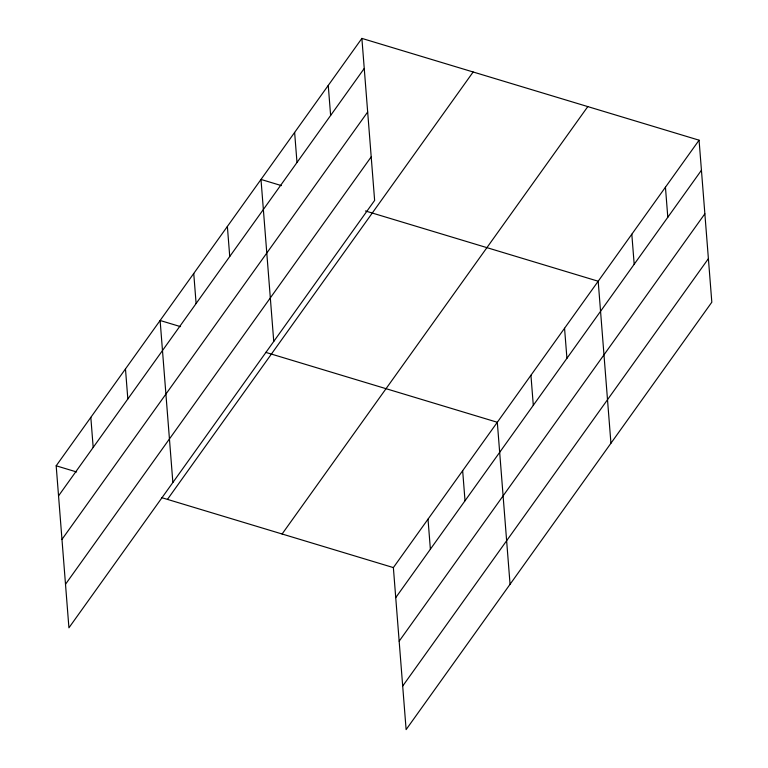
<?xml version="1.0" encoding="UTF-8"?>
<svg xmlns="http://www.w3.org/2000/svg" width="768" height="768" viewBox="0 0 768 768"><rect width="100%" height="100%" fill="white"/><g stroke="black" fill="none" stroke-linecap="round" stroke-linejoin="round"><path stroke-width="1.15" d="M361.882 38.4L374.63 200.41L68.928 627.811L56.179 465.802L361.882 38.4L699.072 140.189L711.821 302.198L406.118 729.6L393.37 567.59L699.072 140.189M58.55 495.859L364.243 68.458M61.968 539.405L367.67 112.003M65.501 584.266L371.203 156.864M167.453 499.392L473.155 71.99M282.096 534L587.798 106.598M395.731 597.648L701.434 170.256M399.158 641.194L704.861 213.792M402.691 686.054L708.394 258.662M281.434 185.616L260.995 179.443L273.754 341.453M365.462 210.979L598.186 281.232L610.934 443.242M180.557 326.65L160.118 320.486L172.867 482.496M265.709 352.358L497.309 422.275L510.058 584.285M56.179 465.802L76.618 471.965M161.779 497.674L393.37 567.59M665.443 187.21L667.805 217.267M631.814 234.221L634.186 264.278M564.557 328.253L566.928 358.31M530.938 375.264L533.299 405.322M462.662 470.717L465.024 500.774M428.016 519.149L430.378 549.216M328.253 85.411L330.624 115.469M294.624 132.432L296.995 162.49M227.376 226.454L229.738 256.512M193.747 273.466L196.109 303.533M125.472 368.918L127.834 398.986M90.826 417.36L93.187 447.418"/></g></svg>
